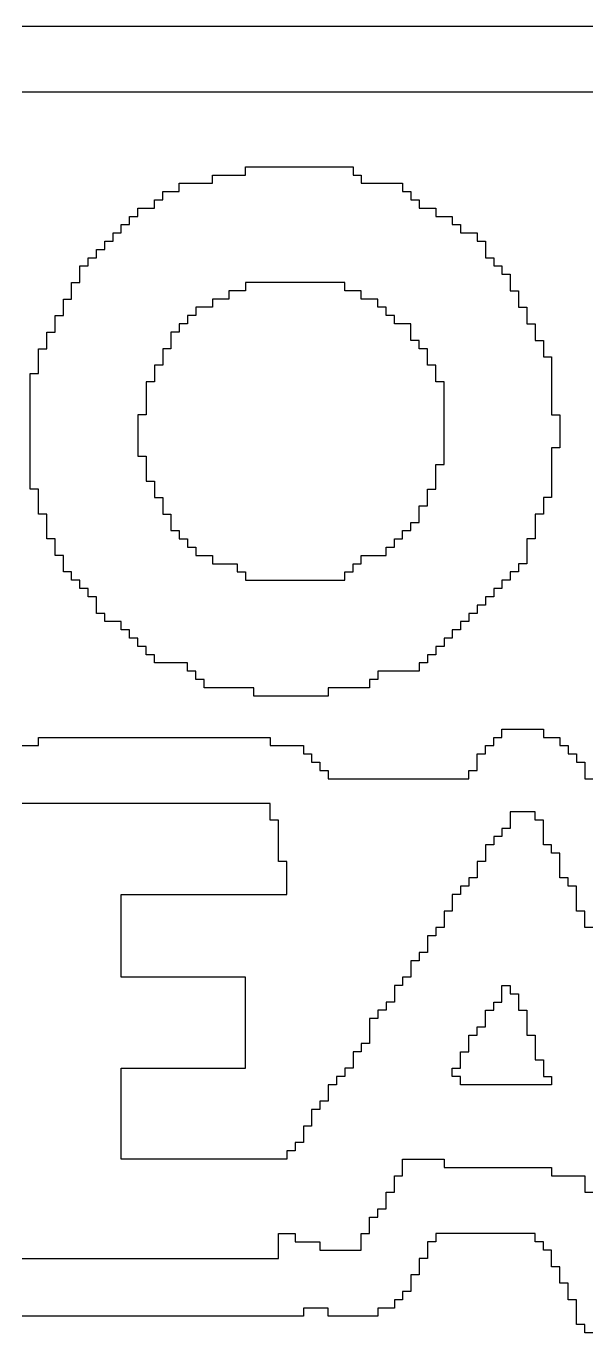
# Model space of a CAD drawing. Extents: x -38.5 to 38.5, y -15.1 to 10.1.
# Drawn here: x -5.12 to 5.76, y -15.14 to 10.14 of the extents above; entities that cross this region are included whole.
import ezdxf

# ---------------------------------------------------------------- set-up
doc = ezdxf.new("R2010")
doc.units = 0

msp = doc.modelspace()

# ---------------------------------------------------------------- linework, layer by layer
for p, q in [((-5.200001, 10.136234), (-5.040001, 10.136234)), ((-5.040001, 10.136234), (-4.880001, 10.136234)), ((-4.880001, 10.136234), (-4.720001, 10.136234)), ((-4.720001, 10.136234), (-4.560001, 10.136234)), ((-4.560001, 10.136234), (-4.400002, 10.136234)), ((-4.400002, 10.136234), (-4.240002, 10.136234)), ((-4.240002, 10.136234), (-4.080002, 10.136234)), ((-4.080002, 10.136234), (-3.919998, 10.136234)), ((-3.919998, 10.136234), (-3.759998, 10.136234)), ((-3.759998, 10.136234), (-3.599998, 10.136234)), ((-3.599998, 10.136234), (-3.439999, 10.136234)), ((-3.439999, 10.136234), (-3.279999, 10.136234)), ((-3.279999, 10.136234), (-3.119999, 10.136234)), ((-3.119999, 10.136234), (-2.959999, 10.136234)), ((-2.959999, 10.136234), (-2.799999, 10.136234)), ((-2.799999, 10.136234), (-2.639999, 10.136234)), ((-2.639999, 10.136234), (-2.48, 10.136234)), ((-2.48, 10.136234), (-2.32, 10.136234)), ((-2.32, 10.136234), (-2.16, 10.136234)), ((-2.16, 10.136234), (-2, 10.136234)), ((-2, 10.136234), (-1.84, 10.136234)), ((-1.84, 10.136234), (-1.68, 10.136234)), ((-1.68, 10.136234), (-1.52, 10.136234)), ((-1.52, 10.136234), (-1.360001, 10.136234)), ((-1.360001, 10.136234), (-1.200001, 10.136234)), ((-1.200001, 10.136234), (-1.040001, 10.136234)), ((-1.040001, 10.136234), (-0.880001, 10.136234)), ((-0.880001, 10.136234), (-0.720001, 10.136234)), ((-0.720001, 10.136234), (-0.560001, 10.136234)), ((-0.560001, 10.136234), (-0.400002, 10.136234)), ((-0.400002, 10.136234), (-0.240002, 10.136234)), ((-0.240002, 10.136234), (-0.080002, 10.136234)), ((-0.080002, 10.136234), (0.080002, 10.136234)), ((0.080002, 10.136234), (0.240002, 10.136234)), ((0.240002, 10.136234), (0.400002, 10.136234)), ((0.400002, 10.136234), (0.560001, 10.136234)), ((0.560001, 10.136234), (0.720001, 10.136234)), ((0.720001, 10.136234), (0.880001, 10.136234)), ((0.880001, 10.136234), (1.040001, 10.136234)), ((1.040001, 10.136234), (1.200001, 10.136234)), ((1.200001, 10.136234), (1.360001, 10.136234)), ((1.360001, 10.136234), (1.52, 10.136234)), ((1.52, 10.136234), (1.68, 10.136234)), ((1.68, 10.136234), (1.84, 10.136234)), ((1.84, 10.136234), (2, 10.136234)), ((2, 10.136234), (2.16, 10.136234)), ((2.16, 10.136234), (2.32, 10.136234)), ((2.32, 10.136234), (2.48, 10.136234)), ((2.48, 10.136234), (2.639999, 10.136234)), ((2.639999, 10.136234), (2.799999, 10.136234)), ((2.799999, 10.136234), (2.959999, 10.136234)), ((2.959999, 10.136234), (3.119999, 10.136234)), ((3.119999, 10.136234), (3.279999, 10.136234)), ((3.279999, 10.136234), (3.439999, 10.136234)), ((3.439999, 10.136234), (3.599998, 10.136234)), ((3.599998, 10.136234), (3.759998, 10.136234)), ((3.759998, 10.136234), (3.919998, 10.136234)), ((3.919998, 10.136234), (4.080002, 10.136234)), ((4.080002, 10.136234), (4.240002, 10.136234)), ((4.240002, 10.136234), (4.400002, 10.136234)), ((4.400002, 10.136234), (4.560001, 10.136234)), ((4.560001, 10.136234), (4.720001, 10.136234)), ((4.720001, 10.136234), (4.880001, 10.136234)), ((4.880001, 10.136234), (5.040001, 10.136234)), ((5.040001, 10.136234), (5.200001, 10.136234)), ((5.200001, 10.136234), (5.360001, 10.136234)), ((5.360001, 10.136234), (5.52, 10.136234)), ((5.52, 10.136234), (5.68, 10.136234)), ((5.68, 10.136234), (5.84, 10.136234)), ((-5.040001, 8.856234), (-5.200001, 8.856234)), ((-4.880001, 8.856234), (-5.040001, 8.856234)), ((-4.720001, 8.856234), (-4.880001, 8.856234)), ((-4.560001, 8.856234), (-4.720001, 8.856234)), ((-4.400002, 8.856234), (-4.560001, 8.856234)), ((-4.240002, 8.856234), (-4.400002, 8.856234)), ((-4.080002, 8.856234), (-4.240002, 8.856234)), ((-3.919998, 8.856234), (-4.080002, 8.856234)), ((-3.759998, 8.856234), (-3.919998, 8.856234)), ((-3.599998, 8.856234), (-3.759998, 8.856234)), ((-3.439999, 8.856234), (-3.599998, 8.856234)), ((-3.279999, 8.856234), (-3.439999, 8.856234)), ((-3.119999, 8.856234), (-3.279999, 8.856234)), ((-2.959999, 8.856234), (-3.119999, 8.856234)), ((-2.799999, 8.856234), (-2.959999, 8.856234)), ((-2.639999, 8.856234), (-2.799999, 8.856234)), ((-2.48, 8.856234), (-2.639999, 8.856234)), ((-2.32, 8.856234), (-2.48, 8.856234)), ((-2.16, 8.856234), (-2.32, 8.856234)), ((-2, 8.856234), (-2.16, 8.856234)), ((-1.84, 8.856234), (-2, 8.856234)), ((-1.68, 8.856234), (-1.84, 8.856234)), ((-1.52, 8.856234), (-1.68, 8.856234)), ((-1.360001, 8.856234), (-1.52, 8.856234)), ((-1.200001, 8.856234), (-1.360001, 8.856234)), ((-1.040001, 8.856234), (-1.200001, 8.856234)), ((-0.880001, 8.856234), (-1.040001, 8.856234)), ((-0.720001, 8.856234), (-0.880001, 8.856234)), ((-0.560001, 8.856234), (-0.720001, 8.856234)), ((-0.400002, 8.856234), (-0.560001, 8.856234)), ((-0.240002, 8.856234), (-0.400002, 8.856234)), ((-0.080002, 8.856234), (-0.240002, 8.856234)), ((0.080002, 8.856234), (-0.080002, 8.856234)), ((0.240002, 8.856234), (0.080002, 8.856234)), ((0.400002, 8.856234), (0.240002, 8.856234)), ((0.560001, 8.856234), (0.400002, 8.856234)), ((0.720001, 8.856234), (0.560001, 8.856234)), ((0.880001, 8.856234), (0.720001, 8.856234)), ((1.040001, 8.856234), (0.880001, 8.856234)), ((1.200001, 8.856234), (1.040001, 8.856234)), ((1.360001, 8.856234), (1.200001, 8.856234)), ((1.52, 8.856234), (1.360001, 8.856234)), ((1.68, 8.856234), (1.52, 8.856234)), ((1.84, 8.856234), (1.68, 8.856234)), ((2, 8.856234), (1.84, 8.856234)), ((2.16, 8.856234), (2, 8.856234)), ((2.32, 8.856234), (2.16, 8.856234)), ((2.48, 8.856234), (2.32, 8.856234)), ((2.639999, 8.856234), (2.48, 8.856234)), ((2.799999, 8.856234), (2.639999, 8.856234)), ((2.959999, 8.856234), (2.799999, 8.856234)), ((3.119999, 8.856234), (2.959999, 8.856234)), ((3.279999, 8.856234), (3.119999, 8.856234)), ((3.439999, 8.856234), (3.279999, 8.856234)), ((3.599998, 8.856234), (3.439999, 8.856234)), ((3.759998, 8.856234), (3.599998, 8.856234)), ((3.919998, 8.856234), (3.759998, 8.856234)), ((4.080002, 8.856234), (3.919998, 8.856234)), ((4.240002, 8.856234), (4.080002, 8.856234)), ((4.400002, 8.856234), (4.240002, 8.856234)), ((4.560001, 8.856234), (4.400002, 8.856234)), ((4.720001, 8.856234), (4.560001, 8.856234)), ((4.880001, 8.856234), (4.720001, 8.856234)), ((5.040001, 8.856234), (4.880001, 8.856234)), ((5.200001, 8.856234), (5.040001, 8.856234)), ((5.360001, 8.856234), (5.200001, 8.856234)), ((5.52, 8.856234), (5.360001, 8.856234)), ((5.68, 8.856234), (5.52, 8.856234)), ((5.84, 8.856234), (5.68, 8.856234)), ((-0.880001, 7.416234), (-0.720001, 7.416234)), ((-0.880001, 7.256234), (-0.880001, 7.416234)), ((-0.720001, 7.416234), (-0.560001, 7.416234)), ((-0.560001, 7.416234), (-0.400002, 7.416234)), ((-0.400002, 7.416234), (-0.240002, 7.416234)), ((-0.240002, 7.416234), (-0.080002, 7.416234)), ((-0.080002, 7.416234), (0.080002, 7.416234)), ((0.080002, 7.416234), (0.240002, 7.416234)), ((0.240002, 7.416234), (0.400002, 7.416234)), ((0.400002, 7.416234), (0.560001, 7.416234)), ((0.560001, 7.416234), (0.720001, 7.416234)), ((0.720001, 7.416234), (0.880001, 7.416234)), ((0.880001, 7.416234), (1.040001, 7.416234)), ((1.040001, 7.416234), (1.200001, 7.416234)), ((1.200001, 7.416234), (1.200001, 7.256234)), ((-2.16, 7.096234), (-2, 7.096234)), ((-2.16, 6.936234), (-2.16, 7.096234)), ((-2, 7.096234), (-1.84, 7.096234)), ((-1.84, 7.096234), (-1.68, 7.096234)), ((-1.68, 7.096234), (-1.52, 7.096234)), ((-1.52, 7.256234), (-1.360001, 7.256234)), ((-1.52, 7.096234), (-1.52, 7.256234)), ((-1.360001, 7.256234), (-1.200001, 7.256234)), ((-1.200001, 7.256234), (-1.040001, 7.256234)), ((-1.040001, 7.256234), (-0.880001, 7.256234)), ((1.200001, 7.256234), (1.360001, 7.256234)), ((1.360001, 7.256234), (1.360001, 7.096234)), ((1.360001, 7.096234), (1.52, 7.096234)), ((1.52, 7.096234), (1.68, 7.096234)), ((1.68, 7.096234), (1.84, 7.096234)), ((1.84, 7.096234), (2, 7.096234)), ((2, 7.096234), (2.16, 7.096234)), ((2.16, 7.096234), (2.16, 6.936234)), ((-2.48, 6.936234), (-2.32, 6.936234)), ((-2.48, 6.776235), (-2.48, 6.936234)), ((-2.32, 6.936234), (-2.16, 6.936234)), ((2.16, 6.936234), (2.32, 6.936234)), ((2.32, 6.936234), (2.32, 6.776235)), ((-2.959999, 6.616234), (-2.799999, 6.616234)), ((-2.959999, 6.456234), (-2.959999, 6.616234)), ((-2.799999, 6.616234), (-2.639999, 6.616234)), ((-2.639999, 6.776235), (-2.48, 6.776235)), ((-2.639999, 6.616234), (-2.639999, 6.776235)), ((2.32, 6.776235), (2.48, 6.776235)), ((2.48, 6.776235), (2.48, 6.616234)), ((2.48, 6.616234), (2.639999, 6.616234)), ((2.639999, 6.616234), (2.799999, 6.616234)), ((2.799999, 6.616234), (2.799999, 6.456234)), ((-3.119999, 6.456234), (-2.959999, 6.456234)), ((-3.119999, 6.296234), (-3.119999, 6.456234)), ((2.799999, 6.456234), (2.959999, 6.456234)), ((2.959999, 6.456234), (3.119999, 6.456234)), ((3.119999, 6.456234), (3.119999, 6.296234)), ((-3.439999, 6.136234), (-3.279999, 6.136234)), ((-3.439999, 5.976234), (-3.439999, 6.136234)), ((-3.279999, 6.296234), (-3.119999, 6.296234)), ((-3.279999, 6.136234), (-3.279999, 6.296234)), ((3.119999, 6.296234), (3.279999, 6.296234)), ((3.279999, 6.296234), (3.279999, 6.136234)), ((3.279999, 6.136234), (3.439999, 6.136234)), ((3.439999, 6.136234), (3.599998, 6.136234)), ((3.599998, 6.136234), (3.599998, 5.976234)), ((-3.759998, 5.816235), (-3.599998, 5.816235)), ((-3.759998, 5.656234), (-3.759998, 5.816235)), ((-3.599998, 5.976234), (-3.439999, 5.976234)), ((-3.599998, 5.816235), (-3.599998, 5.976234)), ((3.599998, 5.976234), (3.759998, 5.976234)), ((3.759998, 5.976234), (3.759998, 5.816235)), ((3.759998, 5.816235), (3.759998, 5.656234)), ((-3.919998, 5.656234), (-3.759998, 5.656234)), ((-3.919998, 5.496234), (-3.919998, 5.656234)), ((3.759998, 5.656234), (3.919998, 5.656234)), ((3.919998, 5.656234), (3.919998, 5.496234)), ((-4.080002, 5.496234), (-3.919998, 5.496234)), ((-4.080002, 5.336234), (-4.080002, 5.496234)), ((-4.080002, 5.176234), (-4.080002, 5.336234)), ((3.919998, 5.496234), (4.080002, 5.496234)), ((4.080002, 5.496234), (4.080002, 5.336234)), ((4.080002, 5.336234), (4.240002, 5.336234)), ((4.240002, 5.336234), (4.240002, 5.176234)), ((-4.240002, 5.176234), (-4.080002, 5.176234)), ((-4.240002, 5.016234), (-4.240002, 5.176234)), ((-0.720001, 5.176234), (-0.880001, 5.176234)), ((-0.880001, 5.176234), (-0.880001, 5.016234)), ((-0.560001, 5.176234), (-0.720001, 5.176234)), ((-0.400002, 5.176234), (-0.560001, 5.176234)), ((-0.240002, 5.176234), (-0.400002, 5.176234)), ((-0.080002, 5.176234), (-0.240002, 5.176234)), ((0.080002, 5.176234), (-0.080002, 5.176234)), ((0.240002, 5.176234), (0.080002, 5.176234)), ((0.400002, 5.176234), (0.240002, 5.176234)), ((0.560001, 5.176234), (0.400002, 5.176234)), ((0.720001, 5.176234), (0.560001, 5.176234)), ((0.880001, 5.176234), (0.720001, 5.176234)), ((1.040001, 5.176234), (0.880001, 5.176234)), ((1.040001, 5.016234), (1.040001, 5.176234)), ((4.240002, 5.176234), (4.240002, 5.016234)), ((-4.400002, 4.856235), (-4.240002, 4.856235)), ((-4.400002, 4.696234), (-4.400002, 4.856235)), ((-4.240002, 4.856235), (-4.240002, 5.016234)), ((-1.360001, 4.856235), (-1.52, 4.856235)), ((-1.52, 4.856235), (-1.52, 4.696234)), ((-1.200001, 4.856235), (-1.360001, 4.856235)), ((-1.040001, 5.016234), (-1.200001, 5.016234)), ((-1.200001, 5.016234), (-1.200001, 4.856235)), ((-0.880001, 5.016234), (-1.040001, 5.016234)), ((1.200001, 5.016234), (1.040001, 5.016234)), ((1.360001, 5.016234), (1.200001, 5.016234)), ((1.360001, 4.856235), (1.360001, 5.016234)), ((1.52, 4.856235), (1.360001, 4.856235)), ((1.68, 4.856235), (1.52, 4.856235)), ((1.68, 4.696234), (1.68, 4.856235)), ((4.240002, 5.016234), (4.400002, 5.016234)), ((4.400002, 5.016234), (4.400002, 4.856235)), ((4.400002, 4.856235), (4.400002, 4.696234)), ((-4.400002, 4.536234), (-4.400002, 4.696234)), ((-1.68, 4.696234), (-1.84, 4.696234)), ((-1.84, 4.696234), (-1.84, 4.536234)), ((-1.52, 4.696234), (-1.68, 4.696234)), ((1.84, 4.696234), (1.68, 4.696234)), ((1.84, 4.536234), (1.84, 4.696234)), ((4.400002, 4.696234), (4.560001, 4.696234)), ((4.560001, 4.696234), (4.560001, 4.536234)), ((-4.560001, 4.536234), (-4.400002, 4.536234)), ((-4.560001, 4.376234), (-4.560001, 4.536234)), ((-4.560001, 4.216234), (-4.560001, 4.376234)), ((-2, 4.376234), (-2.16, 4.376234)), ((-2.16, 4.376234), (-2.16, 4.216234)), ((-1.84, 4.536234), (-2, 4.536234)), ((-2, 4.536234), (-2, 4.376234)), ((2, 4.536234), (1.84, 4.536234)), ((2, 4.376234), (2, 4.536234)), ((2.16, 4.376234), (2, 4.376234)), ((2.32, 4.376234), (2.16, 4.376234)), ((2.32, 4.216234), (2.32, 4.376234)), ((4.560001, 4.536234), (4.560001, 4.376234)), ((4.560001, 4.376234), (4.720001, 4.376234)), ((4.720001, 4.376234), (4.720001, 4.216234)), ((-4.720001, 4.216234), (-4.560001, 4.216234)), ((-4.720001, 4.056234), (-4.720001, 4.216234)), ((-4.720001, 3.896235), (-4.720001, 4.056234)), ((-2.16, 4.216234), (-2.32, 4.216234)), ((-2.32, 4.216234), (-2.32, 4.056234)), ((-2.32, 4.056234), (-2.32, 3.896235)), ((2.32, 4.056234), (2.32, 4.216234)), ((2.48, 4.056234), (2.32, 4.056234)), ((2.48, 3.896235), (2.48, 4.056234)), ((4.720001, 4.216234), (4.720001, 4.056234)), ((4.720001, 4.056234), (4.880001, 4.056234)), ((4.880001, 4.056234), (4.880001, 3.896235)), ((-4.880001, 3.896235), (-4.720001, 3.896235)), ((-4.880001, 3.736235), (-4.880001, 3.896235)), ((-2.32, 3.896235), (-2.48, 3.896235)), ((-2.48, 3.896235), (-2.48, 3.736235)), ((2.639999, 3.896235), (2.48, 3.896235)), ((2.639999, 3.736235), (2.639999, 3.896235)), ((4.880001, 3.896235), (4.880001, 3.736235)), ((-4.880001, 3.576234), (-4.880001, 3.736235)), ((-4.880001, 3.416234), (-4.880001, 3.576234)), ((-2.48, 3.576234), (-2.639999, 3.576234)), ((-2.639999, 3.576234), (-2.639999, 3.416234)), ((-2.48, 3.736235), (-2.48, 3.576234)), ((2.639999, 3.576234), (2.639999, 3.736235)), ((2.799999, 3.576234), (2.639999, 3.576234)), ((2.799999, 3.416234), (2.799999, 3.576234)), ((4.880001, 3.736235), (5.040001, 3.736235)), ((5.040001, 3.736235), (5.040001, 3.576234)), ((5.040001, 3.576234), (5.040001, 3.416234)), ((-5.040001, 3.416234), (-4.880001, 3.416234)), ((-5.040001, 3.256234), (-5.040001, 3.416234)), ((-2.639999, 3.416234), (-2.639999, 3.256234)), ((2.799999, 3.256234), (2.799999, 3.416234)), ((5.040001, 3.416234), (5.040001, 3.256234)), ((-5.040001, 3.096234), (-5.040001, 3.256234)), ((-5.040001, 2.936234), (-5.040001, 3.096234)), ((-2.639999, 3.256234), (-2.799999, 3.256234)), ((-2.799999, 3.256234), (-2.799999, 3.096234)), ((-2.799999, 3.096234), (-2.799999, 2.936234)), ((2.959999, 3.256234), (2.799999, 3.256234)), ((2.959999, 3.096234), (2.959999, 3.256234)), ((2.959999, 2.936234), (2.959999, 3.096234)), ((5.040001, 3.256234), (5.040001, 3.096234)), ((5.040001, 3.096234), (5.040001, 2.936234)), ((-5.040001, 2.776235), (-5.040001, 2.936234)), ((-2.799999, 2.936234), (-2.799999, 2.776235)), ((2.959999, 2.776235), (2.959999, 2.936234)), ((5.040001, 2.936234), (5.040001, 2.776235)), ((-5.040001, 2.616234), (-5.040001, 2.776235)), ((-5.040001, 2.456234), (-5.040001, 2.616234)), ((-2.799999, 2.616234), (-2.959999, 2.616234)), ((-2.959999, 2.616234), (-2.959999, 2.456234)), ((-2.799999, 2.776235), (-2.799999, 2.616234)), ((2.959999, 2.616234), (2.959999, 2.776235)), ((2.959999, 2.456234), (2.959999, 2.616234)), ((5.040001, 2.776235), (5.040001, 2.616234)), ((5.040001, 2.616234), (5.200001, 2.616234)), ((5.200001, 2.616234), (5.200001, 2.456234)), ((-5.040001, 2.296234), (-5.040001, 2.456234)), ((-5.040001, 2.136234), (-5.040001, 2.296234)), ((-2.959999, 2.456234), (-2.959999, 2.296234)), ((-2.959999, 2.296234), (-2.959999, 2.136234)), ((2.959999, 2.296234), (2.959999, 2.456234)), ((2.959999, 2.136234), (2.959999, 2.296234)), ((5.200001, 2.456234), (5.200001, 2.296234)), ((5.200001, 2.296234), (5.200001, 2.136234)), ((-5.040001, 1.976234), (-5.040001, 2.136234)), ((-2.959999, 2.136234), (-2.959999, 1.976234)), ((2.959999, 1.976234), (2.959999, 2.136234)), ((5.200001, 2.136234), (5.200001, 1.976234)), ((-5.040001, 1.816235), (-5.040001, 1.976234)), ((-5.040001, 1.656234), (-5.040001, 1.816235)), ((-2.959999, 1.976234), (-2.959999, 1.816235)), ((-2.959999, 1.816235), (-2.799999, 1.816235)), ((-2.799999, 1.816235), (-2.799999, 1.656234)), ((2.959999, 1.816235), (2.959999, 1.976234)), ((2.959999, 1.656234), (2.959999, 1.816235)), ((5.200001, 1.976234), (5.040001, 1.976234)), ((5.040001, 1.976234), (5.040001, 1.816235)), ((5.040001, 1.816235), (5.040001, 1.656234)), ((-5.040001, 1.496234), (-5.040001, 1.656234)), ((-2.799999, 1.656234), (-2.799999, 1.496234)), ((2.799999, 1.656234), (2.959999, 1.656234)), ((2.799999, 1.496234), (2.799999, 1.656234)), ((5.040001, 1.656234), (5.040001, 1.496234)), ((-5.040001, 1.336234), (-5.040001, 1.496234)), ((-5.040001, 1.176234), (-5.040001, 1.336234)), ((-2.799999, 1.496234), (-2.799999, 1.336234)), ((-2.799999, 1.336234), (-2.639999, 1.336234)), ((-2.639999, 1.336234), (-2.639999, 1.176234)), ((2.799999, 1.336234), (2.799999, 1.496234)), ((2.799999, 1.176234), (2.799999, 1.336234)), ((5.040001, 1.496234), (5.040001, 1.336234)), ((5.040001, 1.336234), (5.040001, 1.176234)), ((-4.880001, 1.176234), (-5.040001, 1.176234)), ((-4.880001, 1.016234), (-4.880001, 1.176234)), ((-4.880001, 0.856235), (-4.880001, 1.016234)), ((-2.639999, 1.176234), (-2.639999, 1.016234)), ((-2.639999, 1.016234), (-2.48, 1.016234)), ((-2.48, 1.016234), (-2.48, 0.856235)), ((2.639999, 1.176234), (2.799999, 1.176234)), ((2.639999, 1.016234), (2.639999, 1.176234)), ((2.639999, 0.856235), (2.639999, 1.016234)), ((5.040001, 1.016234), (4.880001, 1.016234)), ((4.880001, 1.016234), (4.880001, 0.856235)), ((5.040001, 1.176234), (5.040001, 1.016234)), ((-4.880001, 0.696234), (-4.880001, 0.856235)), ((-2.48, 0.856235), (-2.48, 0.696234)), ((2.48, 0.856235), (2.639999, 0.856235)), ((2.48, 0.696234), (2.48, 0.856235)), ((4.880001, 0.856235), (4.880001, 0.696234)), ((-4.720001, 0.696234), (-4.880001, 0.696234)), ((-4.720001, 0.536234), (-4.720001, 0.696234)), ((-4.720001, 0.376234), (-4.720001, 0.536234)), ((-2.48, 0.696234), (-2.32, 0.696234)), ((-2.32, 0.696234), (-2.32, 0.536234)), ((-2.32, 0.536234), (-2.32, 0.376234)), ((2.32, 0.536234), (2.48, 0.536234)), ((2.32, 0.376234), (2.32, 0.536234)), ((2.48, 0.536234), (2.48, 0.696234)), ((4.880001, 0.696234), (4.720001, 0.696234)), ((4.720001, 0.696234), (4.720001, 0.536234)), ((4.720001, 0.536234), (4.720001, 0.376234)), ((-4.720001, 0.216234), (-4.720001, 0.376234)), ((-2.32, 0.376234), (-2.16, 0.376234)), ((-2.16, 0.376234), (-2.16, 0.216234)), ((2.16, 0.376234), (2.32, 0.376234)), ((2.16, 0.216234), (2.16, 0.376234)), ((4.720001, 0.376234), (4.720001, 0.216234)), ((-4.560001, 0.216234), (-4.720001, 0.216234)), ((-4.560001, 0.056234), (-4.560001, 0.216234)), ((-4.560001, -0.103765), (-4.560001, 0.056234)), ((-2.16, 0.216234), (-2, 0.216234)), ((-2, 0.216234), (-2, 0.056234)), ((-2, 0.056234), (-1.84, 0.056234)), ((-1.84, 0.056234), (-1.84, -0.103765)), ((1.84, 0.056234), (2, 0.056234)), ((1.84, -0.103765), (1.84, 0.056234)), ((2, 0.216234), (2.16, 0.216234)), ((2, 0.056234), (2, 0.216234)), ((4.720001, 0.216234), (4.560001, 0.216234)), ((4.560001, 0.216234), (4.560001, 0.056234)), ((4.560001, 0.056234), (4.560001, -0.103765)), ((-4.400002, -0.103765), (-4.560001, -0.103765)), ((-4.400002, -0.263765), (-4.400002, -0.103765)), ((-1.84, -0.103765), (-1.68, -0.103765)), ((-1.68, -0.103765), (-1.52, -0.103765)), ((-1.52, -0.103765), (-1.52, -0.263765)), ((1.360001, -0.103765), (1.52, -0.103765)), ((1.360001, -0.263765), (1.360001, -0.103765)), ((1.52, -0.103765), (1.68, -0.103765)), ((1.68, -0.103765), (1.84, -0.103765)), ((4.560001, -0.103765), (4.560001, -0.263765)), ((-4.400002, -0.423765), (-4.400002, -0.263765)), ((-4.240002, -0.423765), (-4.400002, -0.423765)), ((-4.240002, -0.583765), (-4.240002, -0.423765)), ((-1.52, -0.263765), (-1.360001, -0.263765)), ((-1.360001, -0.263765), (-1.200001, -0.263765)), ((-1.200001, -0.263765), (-1.040001, -0.263765)), ((-1.040001, -0.263765), (-1.040001, -0.423765)), ((-1.040001, -0.423765), (-0.880001, -0.423765)), ((-0.880001, -0.423765), (-0.880001, -0.583765)), ((1.040001, -0.423765), (1.200001, -0.423765)), ((1.040001, -0.583765), (1.040001, -0.423765)), ((1.200001, -0.263765), (1.360001, -0.263765)), ((1.200001, -0.423765), (1.200001, -0.263765)), ((4.400002, -0.423765), (4.240002, -0.423765)), ((4.240002, -0.423765), (4.240002, -0.583765)), ((4.560001, -0.263765), (4.400002, -0.263765)), ((4.400002, -0.263765), (4.400002, -0.423765)), ((-4.080002, -0.583765), (-4.240002, -0.583765)), ((-4.080002, -0.743765), (-4.080002, -0.583765)), ((-3.919998, -0.743765), (-4.080002, -0.743765)), ((-3.919998, -0.903767), (-3.919998, -0.743765)), ((-0.880001, -0.583765), (-0.720001, -0.583765)), ((-0.720001, -0.583765), (-0.560001, -0.583765)), ((-0.560001, -0.583765), (-0.400002, -0.583765)), ((-0.400002, -0.583765), (-0.240002, -0.583765)), ((-0.240002, -0.583765), (-0.080002, -0.583765)), ((-0.080002, -0.583765), (0.080002, -0.583765)), ((0.080002, -0.583765), (0.240002, -0.583765)), ((0.240002, -0.583765), (0.400002, -0.583765)), ((0.400002, -0.583765), (0.560001, -0.583765)), ((0.560001, -0.583765), (0.720001, -0.583765)), ((0.720001, -0.583765), (0.880001, -0.583765)), ((0.880001, -0.583765), (1.040001, -0.583765)), ((4.080002, -0.743765), (3.919998, -0.743765)), ((3.919998, -0.743765), (3.919998, -0.903767)), ((4.240002, -0.583765), (4.080002, -0.583765)), ((4.080002, -0.583765), (4.080002, -0.743765)), ((-3.759998, -0.903767), (-3.919998, -0.903767)), ((-3.759998, -1.063766), (-3.759998, -0.903767)), ((3.919998, -0.903767), (3.759998, -0.903767)), ((3.759998, -0.903767), (3.759998, -1.063766)), ((-3.759998, -1.223766), (-3.759998, -1.063766)), ((-3.599998, -1.223766), (-3.759998, -1.223766)), ((-3.599998, -1.383766), (-3.599998, -1.223766)), ((3.599998, -1.223766), (3.439999, -1.223766)), ((3.439999, -1.223766), (3.439999, -1.383766)), ((3.759998, -1.063766), (3.599998, -1.063766)), ((3.599998, -1.063766), (3.599998, -1.223766)), ((-3.439999, -1.383766), (-3.599998, -1.383766)), ((-3.279999, -1.383766), (-3.439999, -1.383766)), ((-3.279999, -1.543766), (-3.279999, -1.383766)), ((3.439999, -1.383766), (3.279999, -1.383766)), ((3.279999, -1.383766), (3.279999, -1.543766)), ((-3.119999, -1.543766), (-3.279999, -1.543766)), ((-3.119999, -1.703766), (-3.119999, -1.543766)), ((-2.959999, -1.703766), (-3.119999, -1.703766)), ((-2.959999, -1.863766), (-2.959999, -1.703766)), ((3.119999, -1.703766), (2.959999, -1.703766)), ((2.959999, -1.703766), (2.959999, -1.863766)), ((3.279999, -1.543766), (3.119999, -1.543766)), ((3.119999, -1.543766), (3.119999, -1.703766)), ((-2.799999, -1.863766), (-2.959999, -1.863766)), ((-2.799999, -2.023766), (-2.799999, -1.863766)), ((2.959999, -1.863766), (2.799999, -1.863766)), ((2.799999, -1.863766), (2.799999, -2.023766)), ((-2.639999, -2.023766), (-2.799999, -2.023766)), ((-2.639999, -2.183765), (-2.639999, -2.023766)), ((-2.48, -2.183765), (-2.639999, -2.183765)), ((-2.32, -2.183765), (-2.48, -2.183765)), ((-2.16, -2.183765), (-2.32, -2.183765)), ((-2, -2.183765), (-2.16, -2.183765)), ((-2, -2.343765), (-2, -2.183765)), ((2.639999, -2.183765), (2.48, -2.183765)), ((2.48, -2.183765), (2.48, -2.343765)), ((2.799999, -2.023766), (2.639999, -2.023766)), ((2.639999, -2.023766), (2.639999, -2.183765)), ((-1.84, -2.343765), (-2, -2.343765)), ((-1.84, -2.503765), (-1.84, -2.343765)), ((-1.68, -2.503765), (-1.84, -2.503765)), ((-1.68, -2.663765), (-1.68, -2.503765)), ((1.68, -2.503765), (1.52, -2.503765)), ((1.52, -2.503765), (1.52, -2.663765)), ((1.84, -2.343765), (1.68, -2.343765)), ((1.68, -2.343765), (1.68, -2.503765)), ((2, -2.343765), (1.84, -2.343765)), ((2.16, -2.343765), (2, -2.343765)), ((2.32, -2.343765), (2.16, -2.343765)), ((2.48, -2.343765), (2.32, -2.343765)), ((-1.52, -2.663765), (-1.68, -2.663765)), ((-1.360001, -2.663765), (-1.52, -2.663765)), ((-1.200001, -2.663765), (-1.360001, -2.663765)), ((-1.040001, -2.663765), (-1.200001, -2.663765)), ((-0.880001, -2.663765), (-1.040001, -2.663765)), ((-0.720001, -2.663765), (-0.880001, -2.663765)), ((-0.720001, -2.823767), (-0.720001, -2.663765)), ((0.880001, -2.663765), (0.720001, -2.663765)), ((0.720001, -2.663765), (0.720001, -2.823767)), ((1.040001, -2.663765), (0.880001, -2.663765)), ((1.200001, -2.663765), (1.040001, -2.663765)), ((1.360001, -2.663765), (1.200001, -2.663765)), ((1.52, -2.663765), (1.360001, -2.663765)), ((-0.560001, -2.823767), (-0.720001, -2.823767)), ((-0.400002, -2.823767), (-0.560001, -2.823767)), ((-0.240002, -2.823767), (-0.400002, -2.823767)), ((-0.080002, -2.823767), (-0.240002, -2.823767)), ((0.080002, -2.823767), (-0.080002, -2.823767)), ((0.240002, -2.823767), (0.080002, -2.823767)), ((0.400002, -2.823767), (0.240002, -2.823767)), ((0.560001, -2.823767), (0.400002, -2.823767)), ((0.720001, -2.823767), (0.560001, -2.823767)), ((4.080002, -3.463766), (4.240002, -3.463766)), ((4.080002, -3.623766), (4.080002, -3.463766)), ((4.240002, -3.463766), (4.400002, -3.463766)), ((4.400002, -3.463766), (4.560001, -3.463766)), ((4.560001, -3.463766), (4.720001, -3.463766)), ((4.720001, -3.463766), (4.880001, -3.463766)), ((4.880001, -3.463766), (4.880001, -3.623766)), ((-5.200001, -3.783766), (-5.040001, -3.783766)), ((-5.040001, -3.783766), (-4.880001, -3.783766)), ((-4.880001, -3.623766), (-4.720001, -3.623766)), ((-4.880001, -3.783766), (-4.880001, -3.623766)), ((-4.720001, -3.623766), (-4.560001, -3.623766)), ((-4.560001, -3.623766), (-4.400002, -3.623766)), ((-4.400002, -3.623766), (-4.240002, -3.623766)), ((-4.240002, -3.623766), (-4.080002, -3.623766)), ((-4.080002, -3.623766), (-3.919998, -3.623766)), ((-3.919998, -3.623766), (-3.759998, -3.623766)), ((-3.759998, -3.623766), (-3.599998, -3.623766)), ((-3.599998, -3.623766), (-3.439999, -3.623766)), ((-3.439999, -3.623766), (-3.279999, -3.623766)), ((-3.279999, -3.623766), (-3.119999, -3.623766)), ((-3.119999, -3.623766), (-2.959999, -3.623766)), ((-2.959999, -3.623766), (-2.799999, -3.623766)), ((-2.799999, -3.623766), (-2.639999, -3.623766)), ((-2.639999, -3.623766), (-2.48, -3.623766)), ((-2.48, -3.623766), (-2.32, -3.623766)), ((-2.32, -3.623766), (-2.16, -3.623766)), ((-2.16, -3.623766), (-2, -3.623766)), ((-2, -3.623766), (-1.84, -3.623766)), ((-1.84, -3.623766), (-1.68, -3.623766)), ((-1.68, -3.623766), (-1.52, -3.623766)), ((-1.52, -3.623766), (-1.360001, -3.623766)), ((-1.360001, -3.623766), (-1.200001, -3.623766)), ((-1.200001, -3.623766), (-1.040001, -3.623766)), ((-1.040001, -3.623766), (-0.880001, -3.623766)), ((-0.880001, -3.623766), (-0.720001, -3.623766)), ((-0.720001, -3.623766), (-0.560001, -3.623766)), ((-0.560001, -3.623766), (-0.400002, -3.623766)), ((-0.400002, -3.623766), (-0.400002, -3.783766)), ((-0.400002, -3.783766), (-0.240002, -3.783766)), ((-0.240002, -3.783766), (-0.080002, -3.783766)), ((-0.080002, -3.783766), (0.080002, -3.783766)), ((0.080002, -3.783766), (0.240002, -3.783766)), ((0.240002, -3.783766), (0.240002, -3.943766)), ((3.759998, -3.783766), (3.919998, -3.783766)), ((3.759998, -3.943766), (3.759998, -3.783766)), ((3.919998, -3.623766), (4.080002, -3.623766)), ((3.919998, -3.783766), (3.919998, -3.623766)), ((4.880001, -3.623766), (5.040001, -3.623766)), ((5.040001, -3.623766), (5.200001, -3.623766)), ((5.200001, -3.623766), (5.200001, -3.783766)), ((5.200001, -3.783766), (5.360001, -3.783766)), ((5.360001, -3.783766), (5.360001, -3.943766)), ((0.240002, -3.943766), (0.400002, -3.943766)), ((0.400002, -3.943766), (0.400002, -4.103765)), ((3.599998, -3.943766), (3.759998, -3.943766)), ((3.599998, -4.103765), (3.599998, -3.943766)), ((5.360001, -3.943766), (5.52, -3.943766)), ((5.52, -3.943766), (5.52, -4.103765)), ((0.400002, -4.103765), (0.560001, -4.103765)), ((0.560001, -4.103765), (0.560001, -4.263765)), ((0.560001, -4.263765), (0.720001, -4.263765)), ((0.720001, -4.263765), (0.720001, -4.423765)), ((3.439999, -4.263765), (3.599998, -4.263765)), ((3.439999, -4.423765), (3.439999, -4.263765)), ((3.599998, -4.263765), (3.599998, -4.103765)), ((5.52, -4.103765), (5.68, -4.103765)), ((5.68, -4.103765), (5.68, -4.263765)), ((5.68, -4.263765), (5.68, -4.423765)), ((0.720001, -4.423765), (0.880001, -4.423765)), ((0.880001, -4.423765), (1.040001, -4.423765)), ((1.040001, -4.423765), (1.200001, -4.423765)), ((1.200001, -4.423765), (1.360001, -4.423765)), ((1.360001, -4.423765), (1.52, -4.423765)), ((1.52, -4.423765), (1.68, -4.423765)), ((1.68, -4.423765), (1.84, -4.423765)), ((1.84, -4.423765), (2, -4.423765)), ((2, -4.423765), (2.16, -4.423765)), ((2.16, -4.423765), (2.32, -4.423765)), ((2.32, -4.423765), (2.48, -4.423765)), ((2.48, -4.423765), (2.639999, -4.423765)), ((2.639999, -4.423765), (2.799999, -4.423765)), ((2.799999, -4.423765), (2.959999, -4.423765)), ((2.959999, -4.423765), (3.119999, -4.423765)), ((3.119999, -4.423765), (3.279999, -4.423765)), ((3.279999, -4.423765), (3.439999, -4.423765)), ((5.68, -4.423765), (5.84, -4.423765)), ((-5.040001, -4.903767), (-5.200001, -4.903767)), ((-4.880001, -4.903767), (-5.040001, -4.903767)), ((-4.720001, -4.903767), (-4.880001, -4.903767)), ((-4.560001, -4.903767), (-4.720001, -4.903767)), ((-4.400002, -4.903767), (-4.560001, -4.903767)), ((-4.240002, -4.903767), (-4.400002, -4.903767)), ((-4.080002, -4.903767), (-4.240002, -4.903767)), ((-3.919998, -4.903767), (-4.080002, -4.903767)), ((-3.759998, -4.903767), (-3.919998, -4.903767)), ((-3.599998, -4.903767), (-3.759998, -4.903767)), ((-3.439999, -4.903767), (-3.599998, -4.903767)), ((-3.279999, -4.903767), (-3.439999, -4.903767)), ((-3.119999, -4.903767), (-3.279999, -4.903767)), ((-2.959999, -4.903767), (-3.119999, -4.903767)), ((-2.799999, -4.903767), (-2.959999, -4.903767)), ((-2.639999, -4.903767), (-2.799999, -4.903767)), ((-2.48, -4.903767), (-2.639999, -4.903767)), ((-2.32, -4.903767), (-2.48, -4.903767)), ((-2.16, -4.903767), (-2.32, -4.903767)), ((-2, -4.903767), (-2.16, -4.903767)), ((-1.84, -4.903767), (-2, -4.903767)), ((-1.68, -4.903767), (-1.84, -4.903767)), ((-1.52, -4.903767), (-1.68, -4.903767)), ((-1.360001, -4.903767), (-1.52, -4.903767)), ((-1.200001, -4.903767), (-1.360001, -4.903767)), ((-1.040001, -4.903767), (-1.200001, -4.903767)), ((-0.880001, -4.903767), (-1.040001, -4.903767)), ((-0.720001, -4.903767), (-0.880001, -4.903767)), ((-0.560001, -4.903767), (-0.720001, -4.903767)), ((-0.400002, -4.903767), (-0.560001, -4.903767)), ((-0.400002, -5.063766), (-0.400002, -4.903767)), ((-0.400002, -5.223766), (-0.400002, -5.063766)), ((-0.240002, -5.223766), (-0.400002, -5.223766)), ((-0.240002, -5.383766), (-0.240002, -5.223766)), ((4.400002, -5.063766), (4.240002, -5.063766)), ((4.240002, -5.063766), (4.240002, -5.223766)), ((4.240002, -5.223766), (4.240002, -5.383766)), ((4.560001, -5.063766), (4.400002, -5.063766)), ((4.720001, -5.063766), (4.560001, -5.063766)), ((4.720001, -5.223766), (4.720001, -5.063766)), ((4.880001, -5.223766), (4.720001, -5.223766)), ((4.880001, -5.383766), (4.880001, -5.223766)), ((-0.240002, -5.543766), (-0.240002, -5.383766)), ((-0.240002, -5.703766), (-0.240002, -5.543766)), ((4.080002, -5.543766), (3.919998, -5.543766)), ((3.919998, -5.543766), (3.919998, -5.703766)), ((4.240002, -5.383766), (4.080002, -5.383766)), ((4.080002, -5.383766), (4.080002, -5.543766)), ((4.880001, -5.543766), (4.880001, -5.383766)), ((4.880001, -5.703766), (4.880001, -5.543766)), ((-0.240002, -5.863766), (-0.240002, -5.703766)), ((3.919998, -5.703766), (3.759998, -5.703766)), ((3.759998, -5.703766), (3.759998, -5.863766)), ((5.040001, -5.703766), (4.880001, -5.703766)), ((5.040001, -5.863766), (5.040001, -5.703766)), ((-0.240002, -6.023766), (-0.240002, -5.863766)), ((-0.080002, -6.023766), (-0.240002, -6.023766)), ((-0.080002, -6.183765), (-0.080002, -6.023766)), ((3.759998, -6.023766), (3.599998, -6.023766)), ((3.599998, -6.023766), (3.599998, -6.183765)), ((3.759998, -5.863766), (3.759998, -6.023766)), ((5.200001, -5.863766), (5.040001, -5.863766)), ((5.200001, -6.023766), (5.200001, -5.863766)), ((5.200001, -6.183765), (5.200001, -6.023766)), ((-0.080002, -6.343765), (-0.080002, -6.183765)), ((3.599998, -6.183765), (3.599998, -6.343765)), ((5.200001, -6.343765), (5.200001, -6.183765)), ((-0.080002, -6.503765), (-0.080002, -6.343765)), ((-0.080002, -6.663765), (-0.080002, -6.503765)), ((3.439999, -6.503765), (3.279999, -6.503765)), ((3.279999, -6.503765), (3.279999, -6.663765)), ((3.599998, -6.343765), (3.439999, -6.343765)), ((3.439999, -6.343765), (3.439999, -6.503765)), ((5.360001, -6.343765), (5.200001, -6.343765)), ((5.360001, -6.503765), (5.360001, -6.343765)), ((5.52, -6.503765), (5.360001, -6.503765)), ((5.52, -6.663765), (5.52, -6.503765)), ((-3.279999, -6.663765), (-3.119999, -6.663765)), ((-3.279999, -6.823767), (-3.279999, -6.663765)), ((-3.279999, -6.983767), (-3.279999, -6.823767)), ((-3.119999, -6.663765), (-2.959999, -6.663765)), ((-2.959999, -6.663765), (-2.799999, -6.663765)), ((-2.799999, -6.663765), (-2.639999, -6.663765)), ((-2.639999, -6.663765), (-2.48, -6.663765)), ((-2.48, -6.663765), (-2.32, -6.663765)), ((-2.32, -6.663765), (-2.16, -6.663765)), ((-2.16, -6.663765), (-2, -6.663765)), ((-2, -6.663765), (-1.84, -6.663765)), ((-1.84, -6.663765), (-1.68, -6.663765)), ((-1.68, -6.663765), (-1.52, -6.663765)), ((-1.52, -6.663765), (-1.360001, -6.663765)), ((-1.360001, -6.663765), (-1.200001, -6.663765)), ((-1.200001, -6.663765), (-1.040001, -6.663765)), ((-1.040001, -6.663765), (-0.880001, -6.663765)), ((-0.880001, -6.663765), (-0.720001, -6.663765)), ((-0.720001, -6.663765), (-0.560001, -6.663765)), ((-0.560001, -6.663765), (-0.400002, -6.663765)), ((-0.400002, -6.663765), (-0.240002, -6.663765)), ((-0.240002, -6.663765), (-0.080002, -6.663765)), ((3.279999, -6.663765), (3.119999, -6.663765)), ((3.119999, -6.663765), (3.119999, -6.823767)), ((3.119999, -6.823767), (3.119999, -6.983767)), ((5.52, -6.823767), (5.52, -6.663765)), ((5.52, -6.983767), (5.52, -6.823767)), ((-3.279999, -7.143766), (-3.279999, -6.983767)), ((3.119999, -6.983767), (2.959999, -6.983767)), ((2.959999, -6.983767), (2.959999, -7.143766)), ((5.68, -6.983767), (5.52, -6.983767)), ((5.68, -7.143766), (5.68, -6.983767)), ((-3.279999, -7.303766), (-3.279999, -7.143766)), ((-3.279999, -7.463766), (-3.279999, -7.303766)), ((2.959999, -7.303766), (2.799999, -7.303766)), ((2.799999, -7.303766), (2.799999, -7.463766)), ((2.959999, -7.143766), (2.959999, -7.303766)), ((5.68, -7.303766), (5.68, -7.143766)), ((5.84, -7.303766), (5.68, -7.303766)), ((-3.279999, -7.623766), (-3.279999, -7.463766)), ((2.799999, -7.463766), (2.639999, -7.463766)), ((2.639999, -7.463766), (2.639999, -7.623766)), ((-3.279999, -7.783766), (-3.279999, -7.623766)), ((-3.279999, -7.943766), (-3.279999, -7.783766)), ((2.639999, -7.783766), (2.48, -7.783766)), ((2.48, -7.783766), (2.48, -7.943766)), ((2.639999, -7.623766), (2.639999, -7.783766)), ((-3.279999, -8.103765), (-3.279999, -7.943766)), ((2.48, -7.943766), (2.32, -7.943766)), ((2.32, -7.943766), (2.32, -8.103765)), ((-3.279999, -8.263765), (-3.279999, -8.103765)), ((-3.119999, -8.263765), (-3.279999, -8.263765)), ((-2.959999, -8.263765), (-3.119999, -8.263765)), ((-2.799999, -8.263765), (-2.959999, -8.263765)), ((-2.639999, -8.263765), (-2.799999, -8.263765)), ((-2.48, -8.263765), (-2.639999, -8.263765)), ((-2.32, -8.263765), (-2.48, -8.263765)), ((-2.16, -8.263765), (-2.32, -8.263765)), ((-2, -8.263765), (-2.16, -8.263765)), ((-1.84, -8.263765), (-2, -8.263765)), ((-1.68, -8.263765), (-1.84, -8.263765)), ((-1.52, -8.263765), (-1.68, -8.263765)), ((-1.360001, -8.263765), (-1.52, -8.263765)), ((-1.200001, -8.263765), (-1.360001, -8.263765)), ((-1.040001, -8.263765), (-1.200001, -8.263765)), ((-0.880001, -8.263765), (-1.040001, -8.263765)), ((-0.880001, -8.423765), (-0.880001, -8.263765)), ((2.32, -8.263765), (2.16, -8.263765)), ((2.16, -8.263765), (2.16, -8.423765)), ((2.32, -8.103765), (2.32, -8.263765)), ((-0.880001, -8.583765), (-0.880001, -8.423765)), ((-0.880001, -8.743765), (-0.880001, -8.583765)), ((2.16, -8.423765), (2, -8.423765)), ((2, -8.423765), (2, -8.583765)), ((2, -8.583765), (2, -8.743765)), ((4.080002, -8.423765), (4.240002, -8.423765)), ((4.080002, -8.583765), (4.080002, -8.423765)), ((4.080002, -8.743765), (4.080002, -8.583765)), ((4.240002, -8.423765), (4.240002, -8.583765)), ((4.240002, -8.583765), (4.400002, -8.583765)), ((4.400002, -8.583765), (4.400002, -8.743765)), ((-0.880001, -8.903767), (-0.880001, -8.743765)), ((2, -8.743765), (1.84, -8.743765)), ((1.84, -8.743765), (1.84, -8.903767)), ((3.919998, -8.743765), (4.080002, -8.743765)), ((3.919998, -8.903767), (3.919998, -8.743765)), ((4.400002, -8.743765), (4.400002, -8.903767)), ((-0.880001, -9.063766), (-0.880001, -8.903767)), ((-0.880001, -9.223766), (-0.880001, -9.063766)), ((1.68, -9.063766), (1.52, -9.063766)), ((1.52, -9.063766), (1.52, -9.223766)), ((1.84, -8.903767), (1.68, -8.903767)), ((1.68, -8.903767), (1.68, -9.063766)), ((3.759998, -8.903767), (3.919998, -8.903767)), ((3.759998, -9.063766), (3.759998, -8.903767)), ((3.759998, -9.223766), (3.759998, -9.063766)), ((4.400002, -8.903767), (4.560001, -8.903767)), ((4.560001, -8.903767), (4.560001, -9.063766)), ((4.560001, -9.063766), (4.560001, -9.223766)), ((-0.880001, -9.383766), (-0.880001, -9.223766)), ((1.52, -9.223766), (1.52, -9.383766)), ((3.599998, -9.223766), (3.759998, -9.223766)), ((3.599998, -9.383766), (3.599998, -9.223766)), ((4.560001, -9.223766), (4.560001, -9.383766)), ((-0.880001, -9.543766), (-0.880001, -9.383766)), ((-0.880001, -9.703766), (-0.880001, -9.543766)), ((1.52, -9.543766), (1.360001, -9.543766)), ((1.360001, -9.543766), (1.360001, -9.703766)), ((1.52, -9.383766), (1.52, -9.543766)), ((3.439999, -9.383766), (3.599998, -9.383766)), ((3.439999, -9.543766), (3.439999, -9.383766)), ((3.439999, -9.703766), (3.439999, -9.543766)), ((4.560001, -9.383766), (4.720001, -9.383766)), ((4.720001, -9.383766), (4.720001, -9.543766)), ((4.720001, -9.543766), (4.720001, -9.703766)), ((-0.880001, -9.863766), (-0.880001, -9.703766)), ((1.360001, -9.703766), (1.200001, -9.703766)), ((1.200001, -9.703766), (1.200001, -9.863766)), ((3.279999, -9.703766), (3.439999, -9.703766)), ((3.279999, -9.863766), (3.279999, -9.703766)), ((4.720001, -9.703766), (4.720001, -9.863766)), ((-3.279999, -10.023766), (-3.119999, -10.023766)), ((-3.279999, -10.183765), (-3.279999, -10.023766)), ((-3.119999, -10.023766), (-2.959999, -10.023766)), ((-2.959999, -10.023766), (-2.799999, -10.023766)), ((-2.799999, -10.023766), (-2.639999, -10.023766)), ((-2.639999, -10.023766), (-2.48, -10.023766)), ((-2.48, -10.023766), (-2.32, -10.023766)), ((-2.32, -10.023766), (-2.16, -10.023766)), ((-2.16, -10.023766), (-2, -10.023766)), ((-2, -10.023766), (-1.84, -10.023766)), ((-1.84, -10.023766), (-1.68, -10.023766)), ((-1.68, -10.023766), (-1.52, -10.023766)), ((-1.52, -10.023766), (-1.360001, -10.023766)), ((-1.360001, -10.023766), (-1.200001, -10.023766)), ((-1.200001, -10.023766), (-1.040001, -10.023766)), ((-1.040001, -10.023766), (-0.880001, -10.023766)), ((-0.880001, -10.023766), (-0.880001, -9.863766)), ((1.200001, -10.023766), (1.040001, -10.023766)), ((1.040001, -10.023766), (1.040001, -10.183765)), ((1.200001, -9.863766), (1.200001, -10.023766)), ((3.119999, -10.023766), (3.279999, -10.023766)), ((3.119999, -10.183765), (3.119999, -10.023766)), ((3.279999, -10.023766), (3.279999, -9.863766)), ((4.720001, -9.863766), (4.880001, -9.863766)), ((4.880001, -9.863766), (4.880001, -10.023766)), ((4.880001, -10.023766), (4.880001, -10.183765)), ((-3.279999, -10.343765), (-3.279999, -10.183765)), ((-3.279999, -10.503765), (-3.279999, -10.343765)), ((0.880001, -10.343765), (0.720001, -10.343765)), ((0.720001, -10.343765), (0.720001, -10.503765)), ((1.040001, -10.183765), (0.880001, -10.183765)), ((0.880001, -10.183765), (0.880001, -10.343765)), ((3.279999, -10.183765), (3.119999, -10.183765)), ((3.279999, -10.343765), (3.279999, -10.183765)), ((3.439999, -10.343765), (3.279999, -10.343765)), ((3.599998, -10.343765), (3.439999, -10.343765)), ((3.759998, -10.343765), (3.599998, -10.343765)), ((3.919998, -10.343765), (3.759998, -10.343765)), ((4.080002, -10.343765), (3.919998, -10.343765)), ((4.240002, -10.343765), (4.080002, -10.343765)), ((4.400002, -10.343765), (4.240002, -10.343765)), ((4.560001, -10.343765), (4.400002, -10.343765)), ((4.720001, -10.343765), (4.560001, -10.343765)), ((4.880001, -10.343765), (4.720001, -10.343765)), ((4.880001, -10.183765), (5.040001, -10.183765)), ((5.040001, -10.343765), (4.880001, -10.343765)), ((5.040001, -10.183765), (5.040001, -10.343765)), ((-3.279999, -10.663765), (-3.279999, -10.503765)), ((0.720001, -10.503765), (0.720001, -10.663765)), ((-3.279999, -10.823767), (-3.279999, -10.663765)), ((-3.279999, -10.983767), (-3.279999, -10.823767)), ((0.560001, -10.823767), (0.400002, -10.823767)), ((0.400002, -10.823767), (0.400002, -10.983767)), ((0.720001, -10.663765), (0.560001, -10.663765)), ((0.560001, -10.663765), (0.560001, -10.823767)), ((-3.279999, -11.143766), (-3.279999, -10.983767)), ((0.400002, -10.983767), (0.400002, -11.143766)), ((-3.279999, -11.303766), (-3.279999, -11.143766)), ((-3.279999, -11.463766), (-3.279999, -11.303766)), ((0.400002, -11.143766), (0.240002, -11.143766)), ((0.240002, -11.143766), (0.240002, -11.303766)), ((0.240002, -11.303766), (0.240002, -11.463766)), ((-3.279999, -11.623766), (-3.279999, -11.463766)), ((-3.279999, -11.783766), (-3.279999, -11.623766)), ((0.080002, -11.623766), (-0.080002, -11.623766)), ((-0.080002, -11.623766), (-0.080002, -11.783766)), ((0.240002, -11.463766), (0.080002, -11.463766)), ((0.080002, -11.463766), (0.080002, -11.623766)), ((-3.119999, -11.783766), (-3.279999, -11.783766)), ((-2.959999, -11.783766), (-3.119999, -11.783766)), ((-2.799999, -11.783766), (-2.959999, -11.783766)), ((-2.639999, -11.783766), (-2.799999, -11.783766)), ((-2.48, -11.783766), (-2.639999, -11.783766)), ((-2.32, -11.783766), (-2.48, -11.783766)), ((-2.16, -11.783766), (-2.32, -11.783766)), ((-2, -11.783766), (-2.16, -11.783766)), ((-1.84, -11.783766), (-2, -11.783766)), ((-1.68, -11.783766), (-1.84, -11.783766)), ((-1.52, -11.783766), (-1.68, -11.783766)), ((-1.360001, -11.783766), (-1.52, -11.783766)), ((-1.200001, -11.783766), (-1.360001, -11.783766)), ((-1.040001, -11.783766), (-1.200001, -11.783766)), ((-0.880001, -11.783766), (-1.040001, -11.783766)), ((-0.720001, -11.783766), (-0.880001, -11.783766)), ((-0.560001, -11.783766), (-0.720001, -11.783766)), ((-0.400002, -11.783766), (-0.560001, -11.783766)), ((-0.240002, -11.783766), (-0.400002, -11.783766)), ((-0.080002, -11.783766), (-0.240002, -11.783766)), ((2.16, -11.783766), (2.32, -11.783766)), ((2.16, -11.943766), (2.16, -11.783766)), ((2.32, -11.783766), (2.48, -11.783766)), ((2.48, -11.783766), (2.639999, -11.783766)), ((2.639999, -11.783766), (2.799999, -11.783766)), ((2.799999, -11.783766), (2.959999, -11.783766)), ((2.959999, -11.783766), (2.959999, -11.943766)), ((2, -12.103765), (2.16, -12.103765)), ((2, -12.263765), (2, -12.103765)), ((2.16, -12.103765), (2.16, -11.943766)), ((2.959999, -11.943766), (3.119999, -11.943766)), ((3.119999, -11.943766), (3.279999, -11.943766)), ((3.279999, -11.943766), (3.439999, -11.943766)), ((3.439999, -11.943766), (3.599998, -11.943766)), ((3.599998, -11.943766), (3.759998, -11.943766)), ((3.759998, -11.943766), (3.919998, -11.943766)), ((3.919998, -11.943766), (4.080002, -11.943766)), ((4.080002, -11.943766), (4.240002, -11.943766)), ((4.240002, -11.943766), (4.400002, -11.943766)), ((4.400002, -11.943766), (4.560001, -11.943766)), ((4.560001, -11.943766), (4.720001, -11.943766)), ((4.720001, -11.943766), (4.880001, -11.943766)), ((4.880001, -11.943766), (5.040001, -11.943766)), ((5.040001, -11.943766), (5.040001, -12.103765)), ((5.040001, -12.103765), (5.200001, -12.103765)), ((5.200001, -12.103765), (5.360001, -12.103765)), ((5.360001, -12.103765), (5.52, -12.103765)), ((5.52, -12.103765), (5.68, -12.103765)), ((5.68, -12.103765), (5.68, -12.263765)), ((2, -12.423765), (2, -12.263765)), ((5.68, -12.263765), (5.68, -12.423765)), ((1.84, -12.423765), (2, -12.423765)), ((1.84, -12.583765), (1.84, -12.423765)), ((1.84, -12.743765), (1.84, -12.583765)), ((5.68, -12.423765), (5.84, -12.423765)), ((1.68, -12.743765), (1.84, -12.743765)), ((1.68, -12.903767), (1.68, -12.743765)), ((1.52, -12.903767), (1.68, -12.903767)), ((1.52, -13.063766), (1.52, -12.903767)), ((1.52, -13.223766), (1.52, -13.063766)), ((-0.240002, -13.223766), (-0.080002, -13.223766)), ((-0.240002, -13.383766), (-0.240002, -13.223766)), ((-0.240002, -13.543766), (-0.240002, -13.383766)), ((-0.080002, -13.223766), (0.080002, -13.223766)), ((0.080002, -13.223766), (0.080002, -13.383766)), ((0.080002, -13.383766), (0.240002, -13.383766)), ((0.240002, -13.383766), (0.400002, -13.383766)), ((0.400002, -13.383766), (0.560001, -13.383766)), ((0.560001, -13.383766), (0.560001, -13.543766)), ((1.360001, -13.223766), (1.52, -13.223766)), ((1.360001, -13.383766), (1.360001, -13.223766)), ((1.360001, -13.543766), (1.360001, -13.383766)), ((2.799999, -13.383766), (2.639999, -13.383766)), ((2.639999, -13.383766), (2.639999, -13.543766)), ((2.959999, -13.223766), (2.799999, -13.223766)), ((2.799999, -13.223766), (2.799999, -13.383766)), ((3.119999, -13.223766), (2.959999, -13.223766)), ((3.279999, -13.223766), (3.119999, -13.223766)), ((3.439999, -13.223766), (3.279999, -13.223766)), ((3.599998, -13.223766), (3.439999, -13.223766)), ((3.759998, -13.223766), (3.599998, -13.223766)), ((3.919998, -13.223766), (3.759998, -13.223766)), ((4.080002, -13.223766), (3.919998, -13.223766)), ((4.240002, -13.223766), (4.080002, -13.223766)), ((4.400002, -13.223766), (4.240002, -13.223766)), ((4.560001, -13.223766), (4.400002, -13.223766)), ((4.720001, -13.223766), (4.560001, -13.223766)), ((4.720001, -13.383766), (4.720001, -13.223766)), ((4.880001, -13.383766), (4.720001, -13.383766)), ((4.880001, -13.543766), (4.880001, -13.383766)), ((-0.240002, -13.703766), (-0.240002, -13.543766)), ((0.560001, -13.543766), (0.720001, -13.543766)), ((0.720001, -13.543766), (0.880001, -13.543766)), ((0.880001, -13.543766), (1.040001, -13.543766)), ((1.040001, -13.543766), (1.200001, -13.543766)), ((1.200001, -13.543766), (1.360001, -13.543766)), ((2.639999, -13.543766), (2.639999, -13.703766)), ((5.040001, -13.543766), (4.880001, -13.543766)), ((5.040001, -13.703766), (5.040001, -13.543766)), ((-5.200001, -13.703766), (-5.040001, -13.703766)), ((-5.040001, -13.703766), (-4.880001, -13.703766)), ((-4.880001, -13.703766), (-4.720001, -13.703766)), ((-4.720001, -13.703766), (-4.560001, -13.703766)), ((-4.560001, -13.703766), (-4.400002, -13.703766)), ((-4.400002, -13.703766), (-4.240002, -13.703766)), ((-4.240002, -13.703766), (-4.080002, -13.703766)), ((-4.080002, -13.703766), (-3.919998, -13.703766)), ((-3.919998, -13.703766), (-3.759998, -13.703766)), ((-3.759998, -13.703766), (-3.599998, -13.703766)), ((-3.599998, -13.703766), (-3.439999, -13.703766)), ((-3.439999, -13.703766), (-3.279999, -13.703766)), ((-3.279999, -13.703766), (-3.119999, -13.703766)), ((-3.119999, -13.703766), (-2.959999, -13.703766)), ((-2.959999, -13.703766), (-2.799999, -13.703766)), ((-2.799999, -13.703766), (-2.639999, -13.703766)), ((-2.639999, -13.703766), (-2.48, -13.703766)), ((-2.48, -13.703766), (-2.32, -13.703766)), ((-2.32, -13.703766), (-2.16, -13.703766)), ((-2.16, -13.703766), (-2, -13.703766)), ((-2, -13.703766), (-1.84, -13.703766)), ((-1.84, -13.703766), (-1.68, -13.703766)), ((-1.68, -13.703766), (-1.52, -13.703766)), ((-1.52, -13.703766), (-1.360001, -13.703766)), ((-1.360001, -13.703766), (-1.200001, -13.703766)), ((-1.200001, -13.703766), (-1.040001, -13.703766)), ((-1.040001, -13.703766), (-0.880001, -13.703766)), ((-0.880001, -13.703766), (-0.720001, -13.703766)), ((-0.720001, -13.703766), (-0.560001, -13.703766)), ((-0.560001, -13.703766), (-0.400002, -13.703766)), ((-0.400002, -13.703766), (-0.240002, -13.703766)), ((2.639999, -13.703766), (2.48, -13.703766)), ((2.48, -13.703766), (2.48, -13.863766)), ((2.48, -13.863766), (2.48, -14.023766)), ((5.040001, -13.863766), (5.040001, -13.703766)), ((5.200001, -13.863766), (5.040001, -13.863766)), ((5.200001, -14.023766), (5.200001, -13.863766)), ((2.48, -14.023766), (2.32, -14.023766)), ((2.32, -14.023766), (2.32, -14.183765)), ((5.200001, -14.183765), (5.200001, -14.023766)), ((2.32, -14.343765), (2.16, -14.343765)), ((2.16, -14.343765), (2.16, -14.503765)), ((2.32, -14.183765), (2.32, -14.343765)), ((5.360001, -14.183765), (5.200001, -14.183765)), ((5.360001, -14.343765), (5.360001, -14.183765)), ((5.360001, -14.503765), (5.360001, -14.343765)), ((2.16, -14.503765), (2, -14.503765)), ((2, -14.503765), (2, -14.663765)), ((5.52, -14.503765), (5.360001, -14.503765)), ((5.52, -14.663765), (5.52, -14.503765)), ((-5.040001, -14.823767), (-5.200001, -14.823767)), ((-4.880001, -14.823767), (-5.040001, -14.823767)), ((-4.720001, -14.823767), (-4.880001, -14.823767)), ((-4.560001, -14.823767), (-4.720001, -14.823767)), ((-4.400002, -14.823767), (-4.560001, -14.823767)), ((-4.240002, -14.823767), (-4.400002, -14.823767)), ((-4.080002, -14.823767), (-4.240002, -14.823767)), ((-3.919998, -14.823767), (-4.080002, -14.823767)), ((-3.759998, -14.823767), (-3.919998, -14.823767)), ((-3.599998, -14.823767), (-3.759998, -14.823767)), ((-3.439999, -14.823767), (-3.599998, -14.823767)), ((-3.279999, -14.823767), (-3.439999, -14.823767)), ((-3.119999, -14.823767), (-3.279999, -14.823767)), ((-2.959999, -14.823767), (-3.119999, -14.823767)), ((-2.799999, -14.823767), (-2.959999, -14.823767)), ((-2.639999, -14.823767), (-2.799999, -14.823767)), ((-2.48, -14.823767), (-2.639999, -14.823767)), ((-2.32, -14.823767), (-2.48, -14.823767)), ((-2.16, -14.823767), (-2.32, -14.823767)), ((-2, -14.823767), (-2.16, -14.823767)), ((-1.84, -14.823767), (-2, -14.823767)), ((-1.68, -14.823767), (-1.84, -14.823767)), ((-1.52, -14.823767), (-1.68, -14.823767)), ((-1.360001, -14.823767), (-1.52, -14.823767)), ((-1.200001, -14.823767), (-1.360001, -14.823767)), ((-1.040001, -14.823767), (-1.200001, -14.823767)), ((-0.880001, -14.823767), (-1.040001, -14.823767)), ((-0.720001, -14.823767), (-0.880001, -14.823767)), ((-0.560001, -14.823767), (-0.720001, -14.823767)), ((-0.400002, -14.823767), (-0.560001, -14.823767)), ((-0.240002, -14.823767), (-0.400002, -14.823767)), ((-0.080002, -14.823767), (-0.240002, -14.823767)), ((0.080002, -14.823767), (-0.080002, -14.823767)), ((0.240002, -14.823767), (0.080002, -14.823767)), ((0.400002, -14.663765), (0.240002, -14.663765)), ((0.240002, -14.663765), (0.240002, -14.823767)), ((0.560001, -14.663765), (0.400002, -14.663765)), ((0.720001, -14.663765), (0.560001, -14.663765)), ((0.720001, -14.823767), (0.720001, -14.663765)), ((0.880001, -14.823767), (0.720001, -14.823767)), ((1.040001, -14.823767), (0.880001, -14.823767)), ((1.200001, -14.823767), (1.040001, -14.823767)), ((1.360001, -14.823767), (1.200001, -14.823767)), ((1.52, -14.823767), (1.360001, -14.823767)), ((1.68, -14.823767), (1.52, -14.823767)), ((1.84, -14.663765), (1.68, -14.663765)), ((1.68, -14.663765), (1.68, -14.823767)), ((2, -14.663765), (1.84, -14.663765)), ((5.52, -14.823767), (5.52, -14.663765)), ((5.52, -14.983767), (5.52, -14.823767)), ((5.68, -14.983767), (5.52, -14.983767)), ((5.68, -15.143766), (5.68, -14.983767)), ((5.84, -15.143766), (5.68, -15.143766))]:
    msp.add_line(p, q)

doc.saveas('drawing.dxf')
